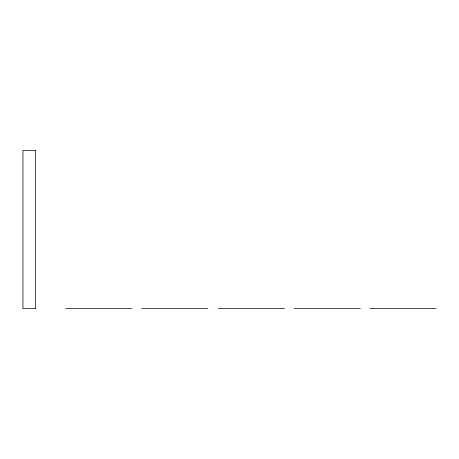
<?xml version="1.0" encoding="UTF-8"?>
<svg xmlns="http://www.w3.org/2000/svg" width="459" height="459" viewBox="0 0 459 459"><rect width="100%" height="100%" fill="white"/><g stroke="black" fill="none" stroke-linecap="round" stroke-linejoin="round"><path stroke-width="0.69" d="M65.677 308.649L131.848 308.649M141.567 308.649L207.738 308.649M218.254 308.649L284.425 308.649M294.139 308.649L360.309 308.649M369.879 308.649L436.05 308.649M35.613 150.351L22.95 150.351L22.95 308.649L35.613 308.649L35.613 150.351"/></g></svg>
